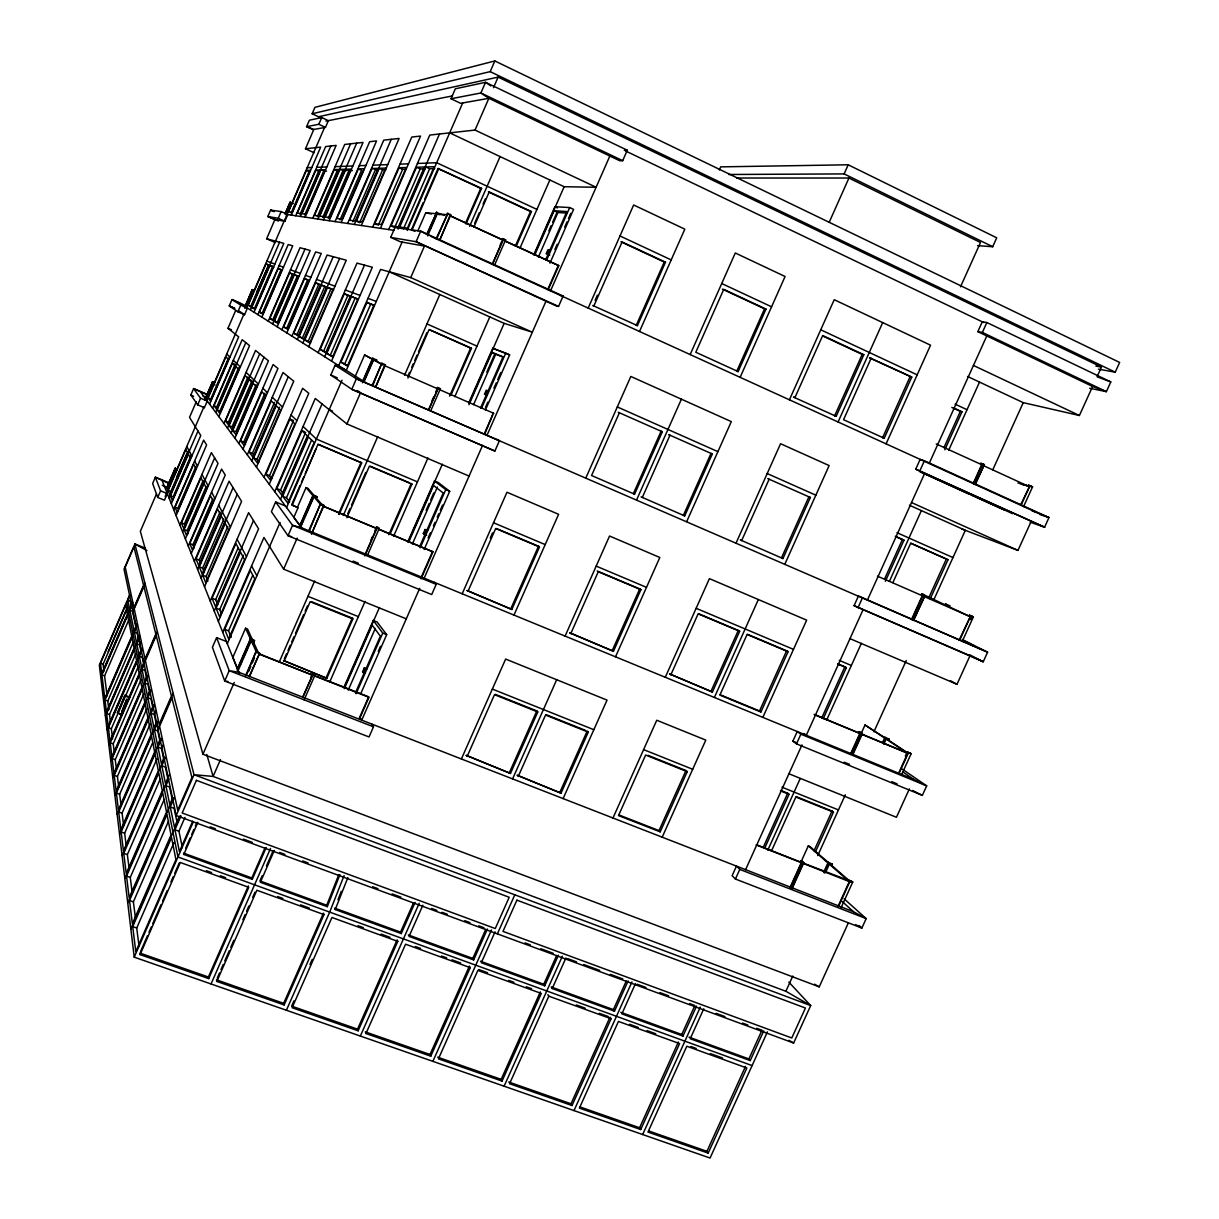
<?xml version="1.0" encoding="UTF-8"?>
<svg xmlns="http://www.w3.org/2000/svg" width="1219" height="1219" viewBox="0 0 1219 1219"><rect width="100%" height="100%" fill="white"/><g stroke="black" fill="none" stroke-linecap="round" stroke-linejoin="round"><path stroke-width="1.5" d="M913.305 620.197L924.901 595.741L921.457 594.171L922.28 595.725L923.133 594.963L924.901 595.741L913.671 620.532M852.751 754.866L862.427 733.533L859.822 733.488L859.09 731.75L860.873 732.482L860.827 733.701L906.845 752.763M789.912 887.706L801.264 862.671L800.609 860.751L802.407 861.467L803.839 862.747L792.106 888.621M802.407 861.467L802.331 862.732L852.767 882.007L841.08 907.698M492.476 264.34L503.599 238.939L502.441 239.884L502.655 238.817L505.611 239.869L494.487 265.27M548.245 289.65L558.805 265.651L504.437 240.813L504.666 239.747L502.655 238.817M435.792 392.076L437.545 387.52L440.364 388.831L439.709 389.745L439.556 388.404L440.364 388.831L430.795 410.666M374.736 531.484L376.503 526.882L378.53 527.72L378.256 528.924L432.958 551.826L421.073 578.857M419.702 588.335L361.738 720.155L360.138 717.442L368.976 697.329L314.38 675.875L314.411 674.107L312.384 673.315L310.601 677.947M175.17 468.157L176.953 469.864L175.17 468.157L166.683 487.813L170.05 494.929L187.955 453.483L185.821 449.491L168.176 490.343L170.858 491.44L187.772 452.31M274.321 850.466L260.348 882.297L327.301 906.677L326.738 905.245L338.669 874.968M327.301 906.677L339.918 874.663M344.093 875.592L329.694 912.117L286.389 1010.261M337.983 899.729L341.29 891.333M415.1 902.365L401.249 933.586L335.24 909.557L347.857 877.589M207.443 394.91L193.592 388.587L200.556 398.217L207.26 401.051L204.396 407.679L197.707 404.86L190.85 394.941L193.592 388.587L207.535 394.484M320.78 117.786L312.155 113.778L314.929 107.348L494.838 60.95L1119.667 362.454L1115.233 372.176L1098.395 369.144M156.504 493.908L140.337 531.347L202.933 754.241L819.229 986.857L848.378 922.829M196.259 401.798L189.524 417.386L200.769 435.518L171.315 503.676M209.607 404.19L238.68 336.871L227.999 328.277L235.511 310.86M275.281 242.596L266.641 238.741L274.945 219.496L284.911 221.279L287.806 214.574L281.147 211.573L270.603 210.095L267.83 216.51L278.404 221.05M314.091 152.741L305.481 148.779L313.816 129.443L325.473 127.37L328.383 120.651L321.74 117.557L309.367 120.224L306.594 126.654L313.39 129.793M160.573 490.861L167.293 493.604L164.443 500.186L157.723 497.459L160.573 490.861L155.362 477.208L169.334 482.922M197.707 404.86L200.556 398.217M237.873 311.79L240.752 305.131L232.006 299.554L229.248 305.923L237.873 311.79L244.562 314.7L247.442 308.041L240.752 305.131M274.945 219.496L267.83 216.51L278.252 218.277L281.147 211.573M313.816 129.443L306.594 126.654L318.829 124.292L321.74 117.557M204.716 399.756L212.533 381.638L214.62 382.659L213.066 382.751L212.533 381.638M245.126 306.152L252.272 289.604L254.207 290.442M284.972 213.904L290 202.263L292.149 203.162L290 202.263M166.79 488.118L175.292 468.431L177.105 468.949M204.868 399.954L212.685 381.837M244.608 307.919L252.272 289.604M285.2 213.935L290.229 202.293M167.445 488.377L175.658 469.33M205.554 400.137L213.066 382.751L214.955 385.021M245.293 308.117L252.47 289.711M285.734 214.483L290.594 203.223L293.368 203.497M165.174 496.514L203.878 406.933L204.396 407.679M206.727 400.32L243.891 314.258M246.756 307.63L285.276 218.46M285.856 217.134L324.544 127.538M208.083 397.973L225.82 356.908L228.532 359.544L210.537 401.203L208.083 397.973L210.75 399.101L228.486 358.051M269.323 265.148L251.236 307.005L248.173 305.131L266.001 263.868L273.864 267.357M306.38 170.37L288.476 211.832L292.133 212.335L310.312 170.264L306.38 170.37L309.047 171.589L291.143 213.035M176.572 477.437L186.842 453.651M256.508 292.392L268.668 265.056L250.84 306.289L248.173 305.131M169.06 498.022L197.996 431.054M250.352 309.885L279.578 242.231M291.295 215.093L320.673 147.103L305.481 148.779M170.386 495.767L188.335 454.215L190.545 458.344L172.321 500.521L170.386 495.767L173.113 496.88L191.063 455.342M251.8 307.356L269.932 265.376L273.361 266.687L254.954 309.291L251.8 307.356L254.497 308.529L272.629 266.565L269.932 265.376M129.504 595.314L99.333 665.132L134.227 957.174L710.067 1158.05L767.437 1031.853M100.491 663.227L125.603 605.127L127.401 614.285L101.756 673.604L100.491 663.227L103.097 664.218L127.446 607.854M132.627 602.216L129.641 609.104L127.782 600.053L129.976 594.994M212.578 408.197L242.185 339.69L249.575 345.632L218.871 416.639M254.055 312.216L283.814 243.373L266.641 238.741M295.745 215.763L325.656 146.554L336.154 145.396L305.131 217.15M213.995 405.759L232.357 363.262L235.13 364.435L216.753 406.933L213.995 405.759L216.632 409.234L235.282 366.081L232.357 363.262M315.843 170.096L297.284 213.035L301.2 213.584L320.048 169.974L315.843 170.096L318.586 171.361L300.026 214.285M108.171 651.662L125.877 610.719M100.72 676.819L132.368 603.618M101.924 674.869L127.629 615.397L131.759 636.272L104.819 698.548L101.924 674.869L104.575 675.89L107.135 695.958M137 624.158L134.105 630.848L129.869 610.216L132.109 605.035M173.662 509.527L203.634 440.15L206.62 444.95L176.085 515.576M215.672 412.342L245.811 342.615M257.895 314.639L288.202 244.547L292.743 245.781L261.887 317.153M300.346 216.449L330.806 145.99M175.033 507.195L193.638 464.165L196 468.599L177.105 512.3L175.033 507.195L177.852 508.353L195.71 467.045M217.119 409.874L235.816 366.599L238.848 369.54L219.847 413.47L217.119 409.874L219.923 411.062L238.619 367.803M259.403 312.034L278.206 268.53L281.909 269.948L262.801 314.121L259.403 312.034L262.207 313.253L281.01 269.78L278.206 268.53M320.826 169.959L301.931 213.675L305.999 214.239L325.199 169.837L320.826 169.959L326.555 171.163M104.575 675.89L128.818 619.831M132.871 611.009L144.924 583.124M304.72 214.94L323.614 171.239M179.94 525.252L211.375 452.63L218.033 463.388L185.364 538.828M223.976 423.496L255.563 350.462L268.454 360.824L234.932 438.215M268.241 321.161L300.011 247.731L310.205 250.489L277.17 326.799M312.75 218.277L344.703 144.451L363.049 142.425L329.145 220.715M103.722 701.961L137.457 623.976M104.986 699.95L132.002 637.507L134.105 648.127L106.464 711.987L104.986 699.95L107.775 701.016L108.872 709.626M139.469 635.708L136.513 642.565L134.349 632.067L137.259 625.362M181.402 522.86L200.906 477.787L203.497 482.648L183.673 528.452L181.402 522.86L184.359 524.048L185.517 526.852M225.5 420.921L245.11 375.604L248.432 378.819L228.502 424.882L225.5 420.921L228.441 422.155L248.051 376.869M269.841 318.433L289.558 272.873L293.611 274.427L273.574 320.734L269.841 318.433L275.296 321.252M334.25 169.578L314.426 215.397L318.89 216.007L339.05 169.441L334.25 169.578L337.175 170.919L317.351 216.708M107.775 701.016L133.298 642.063M184.359 524.048L203.101 480.728M272.782 319.713L292.484 274.168L289.558 272.873M182.606 531.911L214.635 457.902M227.496 428.204L259.708 353.784M272.614 323.934L305.009 249.087M318.007 219.07L350.584 143.796M184.099 529.473L203.969 483.547L206.666 488.606L186.461 535.293L184.099 529.473L187.101 530.692L188.305 533.602M229.05 425.599L249.042 379.414L252.028 380.694L232.052 426.863L229.05 425.599L232.174 429.713L252.485 382.766L249.042 379.414M274.26 321.146L294.358 274.702L298.579 276.317L278.13 323.538L274.26 321.146L277.246 322.456L297.345 276.027L294.358 274.702M339.933 169.411L319.713 216.113L324.361 216.753L344.916 169.273L339.933 169.411L346.272 170.706M105.352 715.492L139.21 637.278M106.632 713.465L134.364 649.422L136.574 660.607L108.186 726.143L106.632 713.465L109.512 714.547L110.426 721.8M141.876 648.356L139.042 654.893L136.772 643.845L139.743 636.973M187.101 530.692L206.24 486.488M322.7 217.47L342.905 170.782M231.138 433.111L263.99 357.228M323.462 219.877L356.695 143.126M109.512 714.547L135.72 653.993M141.191 652.333L139.636 644.958L141.114 641.514M232.738 430.459L253.125 383.375L256.721 386.85L235.983 434.741L232.738 430.459L235.8 431.739L256.173 384.686M345.83 169.243L325.214 216.875L330.044 217.531L351.026 169.091L345.83 169.243L348.863 170.645L352.367 170.553M328.246 218.247L348.863 170.645M107.043 729.754L142.318 648.325M108.384 727.697L136.833 661.978L139.164 673.757L110.015 741.061L108.384 727.697L111.325 728.794L112.605 738.836M157.373 631.686L141.709 667.905L139.316 656.249L142.151 649.697M188.244 546.021L221.568 469.086L225.256 475.014L191.231 553.517M281.909 329.785L315.614 251.937L321.237 253.461L286.831 332.894M189.798 543.506L210.476 495.767L213.401 501.238L192.358 549.799L189.798 543.506L192.922 544.771L194.232 547.925M283.616 326.905L304.537 278.602L309.108 280.34L287.821 329.48L283.616 326.905L286.724 328.261L307.645 279.974L304.537 278.602M122.052 715.218L117.435 712.749L125.008 695.257L129.504 696.978M117.542 713.526L125.008 695.257M111.325 728.794L138.28 666.564M192.922 544.771L212.868 498.754M238.894 443.518L273.102 364.557L277.947 368.458L243.008 449.049M335.042 221.599L369.662 141.694L376.564 140.932L341.198 222.513M108.841 744.794L144.33 662.907M240.57 440.775L261.795 391.787L265.696 395.55L244.09 445.407L240.57 440.775L243.739 442.116L245.537 444.432M358.371 168.892L336.886 218.475L342.143 219.191L364.009 168.725L358.371 168.892L361.525 170.34L340.055 219.892M110.213 742.691L139.454 675.204L141.922 687.653L111.935 756.816L110.213 742.691L113.23 743.834L114.357 752.672M146.768 676.469L144.528 681.634L141.998 669.322L144.192 664.279M243.739 442.116L264.98 393.127M113.23 743.834L140.977 679.821M194.354 561.304L229.081 481.2L241.591 501.375L204.533 586.766M291.966 336.124L327.103 255.045L346.257 260.211L308.727 346.699M195.985 558.713L217.531 508.993L220.7 514.936L198.758 565.54L195.985 558.713L199.246 560.024L200.663 563.437M293.764 333.137L315.569 282.808L320.536 284.713L298.32 335.941L293.764 333.137L296.994 334.539L318.799 284.24L315.569 282.808M110.746 760.686L147.743 675.341M112.148 758.538L142.227 689.192L144.832 702.357L113.976 773.471L112.148 758.538L115.256 759.696L116.445 769.052M150.379 689.543L147.514 696.156L144.848 683.143L147.834 676.24M199.246 560.024L220.045 512.041M197.6 569.441L233.073 487.63M247.305 454.824L282.991 372.511L293.764 381.181L256.462 467.121M297.314 339.492L333.214 256.691M347.628 223.458L383.756 140.139L399.101 138.448L361.327 225.5M115.256 759.696L143.812 693.84M199.276 566.805L221.294 516.033L224.601 522.235L202.171 573.92L199.276 566.805L202.598 568.13L204.365 572.412M249.072 451.975L271.212 400.899L275.448 405.013L252.882 457.018L249.072 451.975L252.379 453.361L254.314 455.891M299.158 336.444L321.45 285.063L326.631 287.044L303.927 339.37L299.158 336.444L305.679 339.857M371.993 168.496L349.563 220.212L355.278 220.989L378.119 168.329L371.993 168.496L378.378 169.944M202.598 568.13L223.869 519.081M252.379 453.361L274.519 402.316M302.464 337.892L324.742 286.526L329.983 288.522M352.855 221.69L375.284 170.005M112.757 777.478L150.821 689.71M114.205 775.314L145.152 703.972L147.91 717.93L116.14 791.116L114.205 775.314L117.405 776.488L118.746 787.047M153.624 704.75L150.668 711.561L147.849 697.756L150.714 691.127M200.998 577.913L237.233 494.365M251.784 460.828L288.263 376.747M302.891 343.011L339.598 258.413M354.333 224.464L391.269 139.316M202.704 575.231L225.195 523.378L228.654 529.854L205.737 582.682L202.704 575.231L206.102 576.587L207.946 581.067M253.598 457.948L276.225 405.759L280.66 410.056L257.59 463.205L253.598 457.948L256.965 459.35L258.992 462.001M304.796 339.903L327.576 287.394L332.985 289.467L309.763 342.966L304.796 339.903L310.677 342.92M356.329 221.127L379.246 168.283L385.661 168.1L362.287 221.949L356.329 221.127L359.681 222.65L382.598 169.837L385.829 169.761M117.405 776.488L146.829 708.666M206.102 576.587L227.831 526.486M256.965 459.35L279.608 407.192M308.163 341.381L330.943 288.888L333.671 289.939M114.876 795.276L153.838 705.496M116.384 793.066L148.246 719.652L151.171 734.463L118.426 809.858L116.384 793.066L119.66 794.285L121.092 805.485M156.885 721.313L154.021 727.88L151.019 713.252L153.99 706.426M119.66 794.285L150.044 724.299M156.626 725.503L154.31 714.502L155.788 711.088M117.131 814.155L157.297 721.678M118.685 811.915L151.537 736.276L154.645 752.032L120.864 829.758L118.685 811.915L122.068 813.149L123.668 825.659M160.542 738.47L157.586 745.251L154.402 729.693L157.982 721.435M210.232 601.043L248.6 512.696L258.596 528.817L218.353 621.355M264.005 477.238L302.632 388.312L308.803 393.28L269.247 484.293M318.129 352.626L357.015 263.106L372.328 267.235L331.522 361.068M372.618 227.176L411.763 137.046L420.555 136.086L380.465 228.334M212.06 598.255L235.877 543.415L239.747 550.683L215.458 606.59L212.06 598.255L215.656 599.672L217.729 604.685M289.909 419.016L294.876 423.831L270.42 480.118L265.94 474.221L289.909 419.016L293.474 420.54L269.506 475.7L271.776 478.656M320.17 349.35L344.307 293.794L350.371 296.11L325.747 352.779L320.17 349.35L326.555 352.626M374.766 223.656L399.07 167.719L406.247 167.521L381.456 224.57L374.766 223.656L377.128 224.738M157.845 728.81L173.205 693.459M122.068 813.149L152.68 742.706M160.329 743.102L157.784 730.973L159.217 727.667M215.656 599.672L237.964 548.291M323.736 350.904L347.857 295.364L350.92 296.537M378.317 225.271L402.605 169.365L406.232 169.273M214.209 610.963L253.476 520.574M324.665 356.756L364.481 265.117M216.083 608.129L240.463 552.024L244.516 559.628L219.633 616.86L216.083 608.129L219.74 609.576L221.203 613.081M326.768 353.403L351.483 296.537L357.853 298.96L332.619 356.999L326.768 353.403L333.366 356.801M119.538 834.238L160.74 739.415M121.138 831.952L155.026 753.967L158.348 770.743L123.454 850.953L121.138 831.952L124.628 833.232L126.166 845.346M164.26 757.167L161.396 763.749L157.982 747.171L161.685 738.668M219.74 609.576L243.389 555.194M330.41 354.988L355.125 298.152L358.34 299.371M124.628 833.232L157.007 758.736M163.803 759.559L161.472 748.481L162.95 745.083M274.747 491.668L315.264 398.476L346.912 423.938L469.071 476.08M388.709 229.568L429.789 135.065L475.029 130.067L596.106 187.254L564.153 186.72L449.674 132.871M301.946 430.673L307.401 435.96L281.711 495.005L276.789 488.514L301.946 430.673L304.43 431.739M416.487 167.232L390.994 225.881L398.354 226.886L424.41 167.003L416.487 167.232L420.205 168.938L424.989 168.831M283.524 493.985L280.538 490.068L305.679 432.257M420.205 168.938L394.697 227.572L392.228 226.444M226.414 641.499L216.616 637.644L212.411 647.304L224.707 681.01L369.022 736.962L373.486 726.829L371.81 724.071M285.398 505.961L275.631 501.938L271.41 511.66L288.004 535.72L431.709 594.552L436.204 584.328L434.223 582.286M497.093 439.419L499.409 440.745L494.884 451.045L351.803 389.303L330.837 375.041L335.088 365.243L344.809 369.448M390.689 237.4L394.986 227.526L420.707 231.138L563.102 296.049L558.546 306.426L555.925 305.771L416.09 241.712L390.689 237.4L400.381 241.789L424.456 246.07L410.727 277.582L380.557 269.445L338.714 365.609M451 98.754L455.312 88.804L485.543 82.313L627.297 150.227L622.696 160.679L619.74 160.771L488.865 98.312L480.896 92.979L451 98.754L460.63 103.325L488.865 98.312L475.029 130.067M122.083 855.616L164.428 758.264M123.744 853.3L158.76 772.816L162.295 790.72L126.227 873.581L123.744 853.3L127.355 854.61L129.244 869.376M169.151 774.979L165.449 783.497L161.807 765.791L165.403 757.532M222.711 632.265L263.959 537.472L283.616 569.166L406.293 618.841M280.507 499.409L322.045 403.931M398.11 229.111L439.48 133.999M224.707 629.324L250.306 570.492L254.771 578.873L228.623 638.954L224.707 629.324L228.547 630.848L231.214 637.278M282.625 496.209L308.407 436.935L314.136 442.497L287.791 503.02L282.625 496.209L286.45 497.794L289.604 501.893M340.954 362.119L366.919 302.434L373.943 305.116L347.4 366.081L340.954 362.119L347.385 365.38M425.858 166.957L399.71 227.069L407.451 228.136L434.177 166.713L425.858 166.957L429.652 168.725L434.695 168.603M127.355 854.61L160.131 779.291M228.547 630.848L252.638 575.49M286.45 497.794L311.47 440.303M344.764 363.78L370.728 304.125L374.279 305.481M403.504 228.806L429.652 168.725M124.81 878.442L168.603 777.859M227.298 643.723L280.08 522.479M286.572 507.546L342.006 380.206M346.287 370.378L402.118 242.093M407.192 230.452L462.687 102.975M126.532 876.095L162.736 792.929L166.531 812.083L129.184 897.793L126.532 876.095L130.265 877.436L132.338 893.725M172.671 797.973L169.776 804.616L165.891 785.676L168.862 778.85M299.981 485.619L291.707 504.636L298.046 507.683L293.809 517.435L299.432 524.993M301.489 482.16L303.744 476.979M305.253 473.521L315.782 449.323M423.191 202.613L411.321 229.903L414.948 231.32M424.684 199.215L438.048 168.527L481.581 188.381L466.008 224.052M130.265 877.436L164.199 799.496M339.141 514.509L361.693 462.885L318.037 444.143L292.194 505.26L298.046 507.683M412.037 229.995L438.81 168.496M297.558 507.058L306.045 487.585L307.996 488.392L315.645 497.291L317.351 497.032L313.908 496.773L313.07 495.051L299.554 526.09M417.843 230.894L425.736 212.776L436.859 213.797L430.216 229.035M253.003 640.981L247.518 628.989L245.552 628.212L232.905 657.254L237.37 668.408M354.759 377.479L364.588 354.958L375.254 360.565M127.736 902.852L173.586 797.607M312.155 113.778L490.19 71.631L494.838 60.95M129.519 900.475L166.988 814.46L171.056 835L132.368 923.743L129.519 900.475L133.374 901.847L135.431 917.968M178.934 816.943L174.424 827.259L170.264 806.948L173.89 798.613M133.374 901.847L168.588 821.027M237.735 667.89L250.413 638.802L254.436 640.386L253.156 644.272M362.851 380.831L372.694 358.249L377.021 360.169L373.593 359.879L372.694 358.249L373.258 359.696L364.466 379.871M426.909 233.88L436.707 212.35L437.255 213.828L427.64 235.861M362.424 382.781L373.029 358.432M427.29 233.926L436.707 212.35M240.158 665.025L242.337 660.058M243.77 656.751L250.276 641.849M301.276 524.825L302.739 521.488M304.918 516.49L313.649 496.468L313.07 495.051L317.077 496.712M239.488 673.726L238.193 670.48L251.205 640.645L250.413 638.802M364.054 381.745L373.593 359.879L382.4 364.71L381.837 363.216L372.252 385.204M788.845 982.103L810.696 1005.599L793.645 1043.037L176.206 815.526L194.019 774.705L134.898 543.964L145.488 548.2M202.933 754.241L234.216 682.488M283.616 569.166L297.131 538.143M346.912 423.938L360.55 392.67L357.457 390.598M493.482 87.707L498.114 77.102L1101.443 367.087L1097.039 376.778L1110.799 381.913L1106.38 391.634L1089.649 388.267M130.86 929.03L180.351 815.526M132.719 926.623L171.559 837.544L175.932 859.624L135.781 951.628L132.719 926.623L136.711 928.025L138.996 945.914M192.709 821.179L179.422 851.609L174.942 829.773L180.976 815.953M245.248 676.377L256.142 651.403L259.571 653.338L249.392 676.682M308.834 530.6L320.536 503.752L323.629 505.032L311.592 534.09M436.082 238.833L447.861 213.325L436.692 238.924M246.284 675.478L256.142 651.403L256.737 652.835L251.205 640.645L253.217 641.438L258.093 652.119M309.245 531.134L320.536 503.752L321.115 505.199L313.908 496.773L300.803 526.837L299.798 526.425L313.344 495.356L317.351 497.032M372.755 385.524L381.837 363.216L385.433 364.847L375.833 386.85M136.711 928.025L174.027 842.481M182.393 847.632L178.934 831.236L184.953 817.416M248.569 671.532L250.794 666.443M252.287 663.029L254.512 657.94M384.808 365.791L384.899 364.557L375.757 386.53M249.362 676.24L259.571 653.338L256.478 652.119M311.485 533.831L324.056 505.535L320.963 504.255M439.617 240.143L450.923 214.727L447.236 213.264L447.8 214.788L437.255 213.828L444.539 215.23M439.754 240.326L450.299 214.666M134.227 957.174L193.318 821.774M220.456 759.605L213.112 776.427L194.019 774.705L810.696 1005.599L785.874 991.276L213.112 776.427L206.803 754.485M140.657 951.338L147.484 935.72M148.992 932.245L151.263 927.049M152.771 923.575L161.106 904.498M162.63 901.024L167.171 890.617M170.95 881.946L173.22 876.735M174.744 873.261L179.284 862.854M185.76 848.043L190.179 837.895M191.657 834.527L193.867 829.453M195.345 826.071L196.823 822.688M140.094 954.614L180.321 862.488L248.767 887.325L208.708 978.598L140.094 954.614L139.895 953.075L208.388 977.013L208.708 978.598M266.23 847.495L252.257 879.356L183.825 854.458L197.874 822.292M338.562 513.869L361.068 462.336M465.506 223.229L480.728 188.366L481.581 188.381M279.227 662.085L314.67 580.975M343.255 515.53L377.753 436.57M404.54 375.269L439.83 294.495M469.635 226.277L500.08 156.581M284.317 658.869L286.556 653.75M288.034 650.352L290.274 645.232M291.768 641.834L293.992 636.714M295.486 633.316L303.668 614.574M305.161 611.161L307.401 606.056M347.781 513.641L350.036 508.491M351.529 505.062L365.776 472.454M407.954 375.924L409.477 372.465M411.732 367.285L413.241 363.826M414.765 360.367L417.02 355.186M418.528 351.727L426.848 332.711M474.679 223.26L479.235 212.822M483.044 204.106L485.33 198.88M284.027 661.49L310.144 601.744L352.87 618.932L326.829 678.313L283.57 660.561L326.829 678.313M346.866 517.725L369.403 466.146L411.961 484.126L390.232 533.693M407.908 378.042L429.103 329.541L471.479 348.344L451.106 394.819M473.978 226.841L489.23 191.947L531.438 211.573L516.231 246.253M371.018 539.987L372.511 536.573M432.029 400.655L433.537 397.226M500.171 245.065L501.679 241.621M302.723 697.039L312.933 674.305L312.384 673.315M365.38 553.975L376.564 528.437L377.189 527.583L379.216 528.421L367.528 555.102M428.677 409.447L438.337 387.947L437.545 387.52M492.308 264.157L502.898 239.96L450.253 215.763M302.784 697.481L312.933 674.305L314.959 675.113L304.095 699.919M364.771 555.94L377.189 527.583L376.503 526.882M428.783 409.782L438.337 387.947M326.296 677.368L352.276 618.094L311.333 601.622M388.815 534.714L411.26 483.547L411.961 484.126M449.567 396.129L470.656 348.024L471.479 348.344M515.317 246.131L530.494 211.512L531.438 211.573M329.74 681.924L365.06 601.378M393.554 536.406L427.945 457.994M454.809 396.693L489.794 316.925M520.254 247.457L549.845 179.985M208.388 977.013L248.356 885.908M252.257 879.356L251.83 877.97L265.056 847.845M211.039 983.962L270.511 848.454M343.804 687.592L373.273 620.456L377.113 622.01L386.697 634.672L360.809 693.55M407.862 541.663L434.497 480.972L438.322 482.587L449.689 491.303L424.151 549.434M468.736 402.986L492.75 348.268L505.733 353.16L509.633 354.897L485.421 409.995M533.709 254.954L554.874 206.727L569.7 207.55L573.585 209.378L549.952 263.167M344.642 686.815L379.444 607.519M408.167 542.074L442.345 464.226M469.422 402.514L504.163 323.37L532.353 332.223L410.727 277.582M534.608 254.024L564.153 186.72M217.241 978.126L219.496 972.975M221.005 969.547L223.26 964.397M224.768 960.953L229.294 950.652M230.802 947.224L233.819 940.352M242.855 919.751L245.126 914.6M246.634 911.172L248.889 906.007M252.653 897.428L254.923 892.278M262.115 875.897L259.906 880.91L326.738 905.245M266.519 865.856L273.117 850.816M344.352 688.628L372.206 625.179L380.328 636.15L355.43 692.864M408.517 542.47L433.553 485.452L443.213 493.025L419.626 546.706M468.98 404.723L491.897 352.52L503.036 356.832L480.545 408.045M534.562 255.32L554.142 210.735L566.865 211.542L545.701 259.708M216.83 981.432L256.859 890.251L323.98 914.6L284.134 1004.944L216.83 981.432L216.479 979.847L283.661 1003.328L284.134 1004.944M426.147 510.319L429.195 503.386M430.718 499.927L433.766 492.994M486.808 372.176L495.051 353.373M548.84 230.879L551.11 225.713M552.618 222.269L557.159 211.938M348.207 690.152L375.3 628.44M412.357 544.055L437.377 487.067M473.566 404.647L495.706 354.211L502.137 356.695M538.371 257.072L557.936 212.502L567.094 213.112M364.298 667.86L364.923 668.82L363.186 672.766L362.561 671.806L364.298 667.86L366.904 668.896M426.68 535.263L423.313 533.48L425.065 529.518L427.671 530.6M484.522 394.133L486.29 390.126L487.158 390.552L485.406 394.56L484.522 394.133L487.128 395.261M424.075 534.181L425.812 530.204L425.065 529.518M547.194 253.887L548.977 249.849L547.971 249.712L546.203 253.735L549.784 255.076M356.1 693.733L382.751 633.088L373.273 620.456M420.22 547.803L445.758 489.642L434.497 480.972M481.505 408.289L505.733 353.16M546.813 259.632L569.7 207.55M378.24 651.464L380.496 646.314M428.128 537.945L430.398 532.749M433.446 525.831L434.97 522.372M437.24 517.176L438.764 513.717M440.288 510.258L442.573 505.062M485.497 407.375L487.798 402.148M493.924 388.206L496.224 382.964M497.748 379.49L500.811 372.511M554.889 249.468L557.159 244.303M564.717 227.115L566.972 221.949M568.481 218.521L570.751 213.355M359.087 718.57L368.656 696.811L314.106 675.372M421.439 576.77L432.562 551.46M484.415 433.537L492.644 414.826M547.727 289.543L558.272 265.559M493.39 413.134L484.857 433.796L487.097 435.092L545.96 301.245M424.182 578.156L482.587 445.346M550.516 290.914L609.835 156.047M462.184 593.79L506.967 492.247L558.607 514.296L513.991 615.077M588.183 308.087L633.651 204.99L684.819 229.157L639.518 331.477M283.661 1003.328L323.431 913.168L323.98 914.6M490.282 537.975L492.537 532.886M595.101 300.346L597.386 295.181M467.959 591.367L495.691 528.513L539.484 546.965L511.843 609.439L467.106 590.545L511.843 609.439M293.901 1000.906L291.615 1006.102L357.533 1029.156L358.142 1030.802L292.103 1007.732L331.934 917.48L397.79 941.388L358.142 1030.802M309.961 964.534L312.247 959.338M510.898 608.586L538.493 546.234L496.529 528.543M665.498 262.192L664.248 262.024L636.242 325.321L637.43 325.625L665.498 262.192L622.101 241.941L593.943 305.771L592.83 305.512L637.43 325.625M719.347 169.944L720.703 166.866L848.195 164.794L996.715 237.812L992.693 246.726L977.547 245.644M461.392 758.965L505.641 659.068L607.047 700.117L563.117 798.582M585.897 477.878L630.817 376.458L731.309 421.606L686.724 521.549M467.09 756.511L494.487 694.662L537.792 711.957L510.471 773.44L466.237 755.369L510.471 773.44M619.404 412.723L591.581 475.517L634.581 494.183L662.313 431.77L618.246 412.266M357.533 1029.156L397.104 939.895L397.79 941.388M401.249 933.586L400.548 932.108L413.591 902.685M360.336 1036.043L419.214 903.294M365.959 1033.529L405.577 944.207L470.214 967.657L430.764 1056.187L365.959 1033.529L365.319 1031.884L430.017 1054.496L430.764 1056.187M422.871 905.229L409.035 936.421L473.658 959.932L487.432 929.03M565.098 636.089L609.546 536.025L659.814 557.479L615.519 656.812M690.167 354.561L735.286 252.988L785.082 276.5L740.131 377.341M570.736 633.697L598.27 571.741L640.904 589.706L613.462 651.281L569.7 632.798L613.462 651.281M509.542 772.267L536.817 710.906L495.325 694.327M512.589 778.911L556.687 679.73M636.638 499.866L681.406 399.192M518.227 776.473L545.533 715.05L588.259 732.131L561.03 793.173L517.298 775.284L561.03 793.173M642.276 497.52L669.993 435.183L668.743 434.665L712.323 453.971L684.697 515.911L641.087 496.88M430.017 1054.496L469.391 966.134L470.214 967.657M473.658 959.932L472.82 958.424L485.802 929.305M612.334 650.352L639.731 588.899L597.173 570.964M765.989 309.077L764.557 308.818L736.764 371.201L738.135 371.582L765.989 309.077L723.751 289.375L695.805 352.261L738.135 371.582M432.882 1061.353L491.486 929.929M495.066 931.849L481.307 962.72L544.725 985.805L558.424 955.208M560.024 791.969L587.192 731.05L588.259 732.131M497.382 933.876L514.799 894.807M728.657 174.5L844.127 173.906L848.195 164.794M829.133 222.422L848.942 178.035L980.487 242.49L960.496 286.831M665.284 677.276L709.412 578.644L806.658 620.151L762.85 717.381M789.424 399.802L834.223 299.706L930.539 345.19L886.091 443.853M670.816 674.884L698.137 613.827L739.659 631.32L712.414 692.011L669.581 673.924L712.414 692.011M612.974 818.01L656.751 720.246L705.801 740.101L662.191 837.179M736.124 542.958L780.556 443.731L829.149 465.567L784.884 564.077M769.159 479.189L741.64 540.626L740.283 539.91L782.948 558.546L810.376 497.474L767.741 478.595M502.045 1081.085L438.429 1058.854L477.863 970.431L541.297 993.439L502.045 1081.085L501.161 1079.364L540.352 991.885M544.725 985.805L543.765 984.251L556.687 955.422M504.102 1086.205L562.34 956.229M547.834 994.597L548.809 996.167L509.572 1083.721L572.016 1105.542L611.085 1018.749L610.003 1017.164L571.01 1103.789L572.016 1105.542M628.12 980.899L614.483 1011.191L552.222 988.533L565.921 957.966M711.119 691.021L738.303 630.436L698.594 613.706M863.814 354.729L862.214 354.394L834.619 415.862L836.173 416.334L863.814 354.729L822.688 335.545L794.956 397.516L793.478 397.089L836.173 416.334M714.38 697.466L758.355 599.535M838.078 421.987L882.693 322.608M685.977 770.53L687.226 771.673L660.195 831.846L659.007 830.596L685.977 770.53L647.899 755.308M871.174 358.173L843.548 419.702L884.217 438.261L911.766 377.098L869.558 357.822L911.766 377.098M614.483 1011.191L613.401 1009.606L626.261 981.051M574.012 1110.585L631.96 981.904M635.48 983.611L621.858 1013.873L682.975 1036.104L696.537 1006.117M786.621 650.809L788.068 651.723L760.915 711.987L759.528 710.967L786.621 650.809L747.43 634.291M910.075 376.717L882.586 437.758L884.217 438.261M792.883 741.167L797.241 731.522L800.883 734.188L926.684 785.874L922.341 795.382L796.495 743.88L792.883 741.167L795.916 742.401M854.077 605.66L858.466 595.954L987.603 652.195L983.245 661.765L854.077 605.66L863.128 609.576L806.323 735.255L803.9 733.488M915.728 469.178L1044.592 527.187L915.728 469.178L920.147 459.38L924.413 460.752L1048.98 517.542L1044.592 527.187L1030.238 522.189M977.821 331.675L982.377 332.421L1106.38 391.634L1092.62 386.469L977.821 331.675L982.27 321.816L986.857 322.517L1110.799 381.913M735.438 879.036L739.781 869.406L736.444 866.099L732.131 875.684L735.438 879.036L861.879 928.055L866.176 918.608L844.081 898.769M796.495 743.88L800.883 734.188M858.008 607.732L862.412 597.965M919.964 470.58L924.413 460.752M982.377 332.421L986.857 322.517M745.586 869.665L801.98 744.885M867.517 599.87L924.733 473.262L920.497 471.844L969.425 494.167M929.152 463.494L986.78 335.956M763.292 847.22L787.703 793.203L780.8 790.415M821.804 717.778L844.858 666.793L837.986 663.898M884.613 578.888L902.41 539.529L903.965 540.185L885.36 581.326M943.978 447.571L960.343 411.397L962.004 411.809L944.832 449.781M764.587 848.409L789.043 794.3L787.703 793.203M823.206 718.753L846.306 667.677L844.858 666.793M640.722 1129.541L579.406 1108.117L618.444 1021.431L679.592 1043.601L640.722 1129.541L639.594 1127.758L678.389 1041.986M682.975 1036.104L681.771 1034.504L694.556 1006.224M767.802 850.176L800.213 778.545M826.543 720.322L861.361 643.358M889.398 581.341L921.396 510.609M948.672 450.299L979.527 382.08M642.657 1134.539L700.316 1007.107M771.414 851.106L795.87 797.043L833.461 812.159L815.389 852.005M892.902 582.575L910.715 543.186L947.986 559.719L930.219 598.879M703.774 1008.783L690.213 1038.74L750.234 1060.591L763.734 1030.878M800.944 862.107L808.304 845.864L809.98 846.535L828.996 863.067L832.364 864.301L829.347 864.195L828.905 862.945L824.349 872.972M850.679 753.662L859.822 733.488L814.81 714.837M911.522 619.435L922.28 595.725L877.482 576.16M973.189 483.44L981.691 464.683L982.575 463.845L984.342 464.652L975.291 484.629M790.308 887.935L802.041 862.046L800.609 860.751M850.969 754.134L860.644 732.802L859.09 731.75M911.888 619.77L923.133 594.963L921.457 594.171M973.524 483.821L982.575 463.845L980.777 463.296L980.792 464.409L981.691 464.683L936.253 443.96M861.193 733.427L865.018 725L885.558 738.211M791.695 888.407L802.285 865.048M852.462 754.393L860.843 735.91M975.718 482.541L984.342 464.652L980.777 463.296M814.018 850.816L832.059 811.031L796.22 796.616M928.619 598.118L946.355 559.033L947.986 559.719M817.751 855.586L845.316 794.818M873.886 731.842L906.266 660.5M933.525 600.418L965.326 530.326L909.42 505.23M992.799 469.772L1023.244 402.651L1079.394 415.496L1092.62 386.469M823.633 872.332L828.189 862.321L832.364 864.301M882.678 742.31L884.964 737.266L889.184 739.202L886.183 739.049L884.964 737.266L885.405 738.546L889.184 739.202M883.455 742.828L885.741 737.769M825.446 872.789L829.347 864.195L849.308 881.581L838.002 906.433M883.821 744.245L886.183 739.049L907.652 753.312L908.49 752.641L911.126 753.723L901.71 774.431M708.178 1153.113L647.975 1132.07L686.815 1046.222L746.851 1068.012L708.178 1153.113L706.944 1151.315L745.54 1066.351M750.234 1060.591L748.908 1058.945L761.631 1030.939M785.874 991.276L792.792 976.053M905.321 756.1L907.271 751.818L911.126 753.723M968.998 616.113L969.425 615.168L973.371 616.936L962.172 641.544M1028.12 486.122L1028.562 485.162L1032.584 486.808L1023.564 506.632M898.54 773.334L907.652 753.312L861.604 734.234L862.427 733.533L860.873 732.482M959.17 640.066L970.751 615.778L969.425 615.168M1020.593 505.047L1029.964 485.604L1020.943 505.443M838.428 906.662L850.115 880.971L848.973 879.981M899.073 773.334L908.49 752.641L907.271 751.818M959.551 640.402L970.751 615.778M970.568 619.587L972.061 616.311L973.371 616.936M909.374 788.876L896.437 817.279L788.922 773.76M849.993 638.649L956.991 684.316L970.019 655.7L983.245 661.765L969.821 654.877M961.776 528.97L1017.972 550.394L1031.106 521.564M504.437 240.813L505.611 239.869L504.666 239.747M314.38 675.875L314.411 674.107M850.313 881.611L851.624 881.017M830.352 864.256L831.632 863.677M908.597 753.494L909.907 752.915M970.751 616.875L972.061 616.311M947.651 605.98L949.769 605.813L948.489 606.376L945.517 603.923L945.944 605.233L922.433 594.125L924.093 594.857M1021.385 484.278L1032.584 486.808M253.217 641.438L254.649 640.844L250.626 639.259L237.187 670.084L238.193 670.48M438.84 214.696L440.668 214.178L436.311 212.319L436.859 213.797M319.393 116.552L498.114 77.102M325.915 121.138L452.523 95.89M624.311 150.379L627.297 150.227M307.203 167.704L311.851 167.521M316.666 167.338L326.829 166.942M335.103 166.637L352.855 165.952M359.27 165.708L365.944 165.449M372.907 165.174L387.749 164.611M400 164.138L408.517 163.803M417.447 163.468L436.676 162.721L536.939 209.409M736.611 178.02L848.942 178.035M431.389 214.011L425.736 212.776M286.998 214.453L393.889 230.33M227.877 681.497L224.707 681.01L229.218 670.663L216.616 637.644M739.781 869.406L866.176 918.608L853.452 911.69L238.68 672.218L229.218 670.663L373.486 726.829M1095.851 366.096L1101.443 367.087M560.466 295.455L563.102 296.049M291.661 536.695L288.004 535.72L292.545 525.298L275.631 501.938M902.212 769.082L926.684 785.874L913.701 779.398L301.642 527.797L292.545 525.298L436.204 584.328M1017.956 482.953L1029.065 486.411M1031.899 510.746L1048.98 517.542L1039.975 514.494M437.667 1057.163L501.161 1079.364M508.673 1082L571.01 1103.789M580.137 1106.974L639.594 1127.758M648.615 1130.912L706.944 1151.315M752.093 1065.589L177.959 856.972L126.578 602.064M206.316 870.656L211.573 872.56M220.319 875.745L225.576 877.65M277.582 896.529L282.869 898.449M300.514 904.848L309.321 908.048M358.005 925.709L363.338 927.644M381.105 934.089L389.989 937.32M415.344 946.523L420.57 948.412M441.491 956.001L446.718 957.905M451.959 959.81L460.675 962.964M478.777 969.547L487.585 972.732M508.689 980.396L513.961 982.316M526.273 986.78L531.56 988.685M576.252 1004.913L585.135 1008.143M599.352 1013.294L608.22 1016.524M629.568 1024.265L638.284 1027.419M646.999 1030.588L655.715 1033.758M690.899 1046.527L696.186 1048.447M710.296 1053.566L722.638 1058.031M548.809 996.167L611.085 1018.749M251.83 877.97L183.536 853.102L183.825 854.458M400.548 932.108L334.661 908.125L335.24 909.557M408.319 934.943L472.82 958.424M480.454 961.212L543.765 984.251M613.401 1009.606L551.247 986.979L552.222 988.533M620.761 1012.288L681.771 1034.504M688.994 1037.125L748.908 1058.945M174.942 829.773L178.934 831.236M266.854 261.095L274.869 264.051M279.09 265.605L283.478 267.22M290.472 269.795L300.285 273.406M305.481 275.326L310.906 277.322M316.544 279.395L334.981 286.191M345.327 290L360.062 295.44M367.986 298.35L376.305 301.413M170.264 806.948L174.104 808.38L177.227 823.175M210.14 826.817L215.397 828.752M243.45 839.099L252.211 842.329M279.639 852.431L284.956 854.397M302.693 860.934L308.011 862.884M372.633 886.716L377.936 888.666M392.091 893.893L400.944 897.154M431.602 908.445L436.829 910.38M442.07 912.315L447.297 914.235M464.744 920.665L469.985 922.6M478.701 925.815L483.943 927.75M524.993 942.881L530.265 944.816M540.825 948.717L553.152 953.258M567.704 958.622L576.587 961.898M583.688 964.519L599.687 970.415M610.353 974.347L622.787 978.933M637.217 984.251L645.948 987.466M659.906 992.601L668.621 995.816M689.558 1003.542L694.8 1005.477M716.117 1013.324L724.924 1016.585M742.569 1023.076L747.856 1025.027M756.679 1028.272L761.966 1030.223M165.891 785.676L169.609 787.063L172.519 800.853M161.807 765.791L165.403 767.147L168.024 779.551M157.982 747.171L161.472 748.481M509.633 354.897L492.75 348.268M117.435 712.749L121.93 714.441M154.402 729.693L157.784 730.973M151.019 713.252L154.31 714.502M147.849 697.756L151.034 698.975L152.847 707.614M125.13 696.003L129.625 697.725M144.848 683.143L147.941 684.331L149.907 693.657M141.998 669.322L145.015 670.496L146.874 679.303M136.772 643.845L139.636 644.958M139.316 656.249L142.257 657.376L144.01 665.726M619.115 815.023L659.007 830.596M660.195 831.846L618.505 815.587L645.613 755.049L687.226 771.673M134.349 632.067L137.137 633.149L138.616 640.158M129.869 610.216L132.521 611.252L135.797 626.764M852.767 882.007L849.308 881.581L803.047 863.372L803.839 862.747L802.041 862.046L801.264 862.671L756.054 844.889M757.106 844.935L800.548 862.031M127.782 600.053L130.372 601.074M258.794 653.643L312.354 675.082L259.007 654.131M962.309 639.518L987.603 652.195L356.375 378.789L335.088 365.243M362.561 671.806L365.182 672.842M546.249 714.684L585.486 730.364M382.751 633.088L386.697 634.672M492.339 689.085L593.851 729.709M643.602 749.624L692.697 769.28M307.965 596.335L358.371 616.631M782.004 787.2L838.459 809.934M780.404 790.826L789.043 794.3M662.313 431.77L661.079 431.267L633.408 493.543L634.581 494.183M157.723 497.459L152.634 483.516L155.362 477.208L169.136 483.638M353.16 561.09L358.416 563.239M844.234 762.195L849.521 764.359M891.775 781.669L897.062 783.832M162.264 485.284L167.491 487.432M166.683 487.813L168.649 488.712M712.323 453.971L711.012 453.422L683.432 515.256L684.697 515.911M720.261 694.784L759.528 710.967M760.915 711.987L719.865 695.089L747.095 634.459L788.068 651.723M810.376 497.474L808.883 496.849L781.516 557.799L782.948 558.546M323.172 506.053L376.564 528.437L323.462 506.388M432.958 551.826L378.591 529.275L378.53 527.72M276.789 488.514L280.538 490.068M814.079 714.334L859.045 732.969M423.313 533.48L425.919 534.562M265.94 474.221L269.506 475.7M315.645 497.291L313.649 496.468L306.045 487.585M273.452 211.298L270.603 210.095L274.062 211.664M417.462 481.871L316.376 439.084L303.089 426.482M839.312 660.393L851.35 665.483M370.469 466.313L409.554 482.831M318.57 444.661L361.693 462.885M837.697 664.035L846.306 667.677M202.872 395.977L206.346 397.455M493.512 522.768L545.198 544.588M596.182 566.104L646.497 587.345M696.14 608.296L793.493 649.377M445.758 489.642L449.689 491.303M329.176 409.675L332.574 411.123M499.409 440.745L356.375 378.789L351.803 389.303L494.884 451.045M227.999 328.277L231.458 329.77M330.837 375.041L337.313 377.829M864.85 610.308L970.019 655.7M945.517 603.923L949.769 605.813M384.457 365.593L437.286 388.648M439.312 389.531L493.847 413.363M245.948 305.756L232.006 299.554L239.015 302.739L365.09 382.248M234.475 308.194L229.248 305.923L234.856 308.483M327.576 287.394L330.943 288.888M321.45 285.063L324.742 286.526M266.001 263.868L268.668 265.056M617.317 406.948L717.9 451.639M767.208 473.551L815.846 495.173M491.897 352.52L495.706 354.211M426.97 323.919L476.979 346.135M897.001 532.703L952.968 557.571M895.386 536.375L903.965 540.185M430.048 329.999L470.656 348.024M895.554 536.497L902.41 539.529M910.837 543.278L946.355 559.033M366.919 302.434L370.728 304.125M351.483 296.537L355.125 298.152M344.307 293.794L347.857 295.364M278.252 218.277L284.911 221.279M911.492 502.548L1017.972 550.394M389.196 271.776L504.163 323.37M558.546 306.426L416.09 241.712L420.707 231.138L429.042 235.557M970.309 494.472L1012.593 513.656M919.644 471.57L968.983 494.015M971.116 494.929L1004.913 510.273M430.749 236.334L1035.48 511.95M1028.562 485.162L1031.167 486.366M1029.857 486.93L982.56 465.216L982.544 464.119M504.91 240.874L558.805 265.651M449.841 215.717L502.441 239.884M399.07 167.719L402.605 169.365M379.246 168.283L382.598 169.837M953.471 407.847L962.004 411.809M438.048 168.527L480.728 188.366M488.362 191.916L530.494 211.512M951.826 407.436L960.343 411.397M318.829 124.292L325.473 127.37M619.983 235.968L671.197 259.906M721.724 283.524L771.581 306.807M820.753 329.8L917.176 374.842M554.874 206.727L557.403 207.9M554.142 210.735L557.936 212.502M620.928 241.804L664.248 262.024M722.395 289.147L764.557 308.818M822.871 336.033L862.214 354.394M955.102 404.144L967.033 409.706M967.612 376.488L1023.244 402.651M973.448 365.456L1079.394 415.496M946.782 605.63L969.867 616.524L923.21 596.106L924.048 596.502M622.696 160.679L480.896 92.979L485.543 82.313L490.846 85.909M625.515 150.943L983.87 322.578M490.19 71.631L1115.233 372.176M844.127 173.906L992.693 246.726M190.85 394.941L193.608 396.297M962.538 640.219L974.377 646.146M912.62 790.506L922.341 795.382M375.589 360.748L382.979 364.786M364.588 354.958L371.81 358.904M855.525 924.581L861.879 928.055L859.121 925.541M950.439 680.69L956.991 684.316M146.95 550.607L134.898 543.964L124.018 569.166L176.206 815.526M814.566 984.19L819.229 986.857M789.013 1040.31L793.645 1043.037M738.303 630.436L739.659 631.32M887.904 739.765L907.119 752.519M865.018 725L885.405 738.546M239.32 311.18L244.562 314.7M639.731 588.899L640.904 589.706M902.791 771.871L913.701 779.398M538.493 546.234L539.484 546.965M832.059 811.031L833.461 812.159M831.084 864.88L848.942 880.423M808.304 845.864L828.63 863.57L828.189 862.321M842.268 901.572L853.452 911.69M226.719 354.028L229.949 357.091M233.286 360.26L240.341 366.965M246.086 372.404L258.382 384.076M262.832 388.282L267.449 392.67M272.264 397.242L282.549 407.009M291.021 415.039L296.918 420.631M536.817 710.906L537.792 711.957M315.919 497.611L321.968 504.651M200.495 391.969L301.642 527.797M352.276 618.094L352.87 618.932M186.781 446.504L191.916 455.997M194.629 460.995L197.448 466.176M201.927 474.45L208.22 486.046M211.557 492.202L215.032 498.601M218.643 505.26L230.452 527.035M237.08 539.24L246.497 556.626M251.571 565.951L256.874 575.764M245.552 628.212L250.992 640.188M162.173 480.774L238.68 672.218M130.265 600.556L131.53 606.529M103.021 663.608L103.981 671.151M133.922 546.935L125.207 567.14L133.953 607.626L143.583 585.349L133.922 546.935M143.872 586.476L134.212 608.814L145.046 658.991L155.834 634.093L143.872 586.476M126.746 699.31L121.809 711.744L126.746 699.31M156.2 635.51L145.381 660.485L159.171 724.315L171.437 696.079L156.2 635.51M171.894 697.908L159.582 726.234L177.715 810.163L191.932 777.57L171.894 697.908M196.411 780.343L182.164 812.997L495.264 928.543L509.207 897.275L196.411 780.343M516.902 900.155L502.975 931.392L791.786 1037.978L805.424 1008.022L516.902 900.155"/></g></svg>
